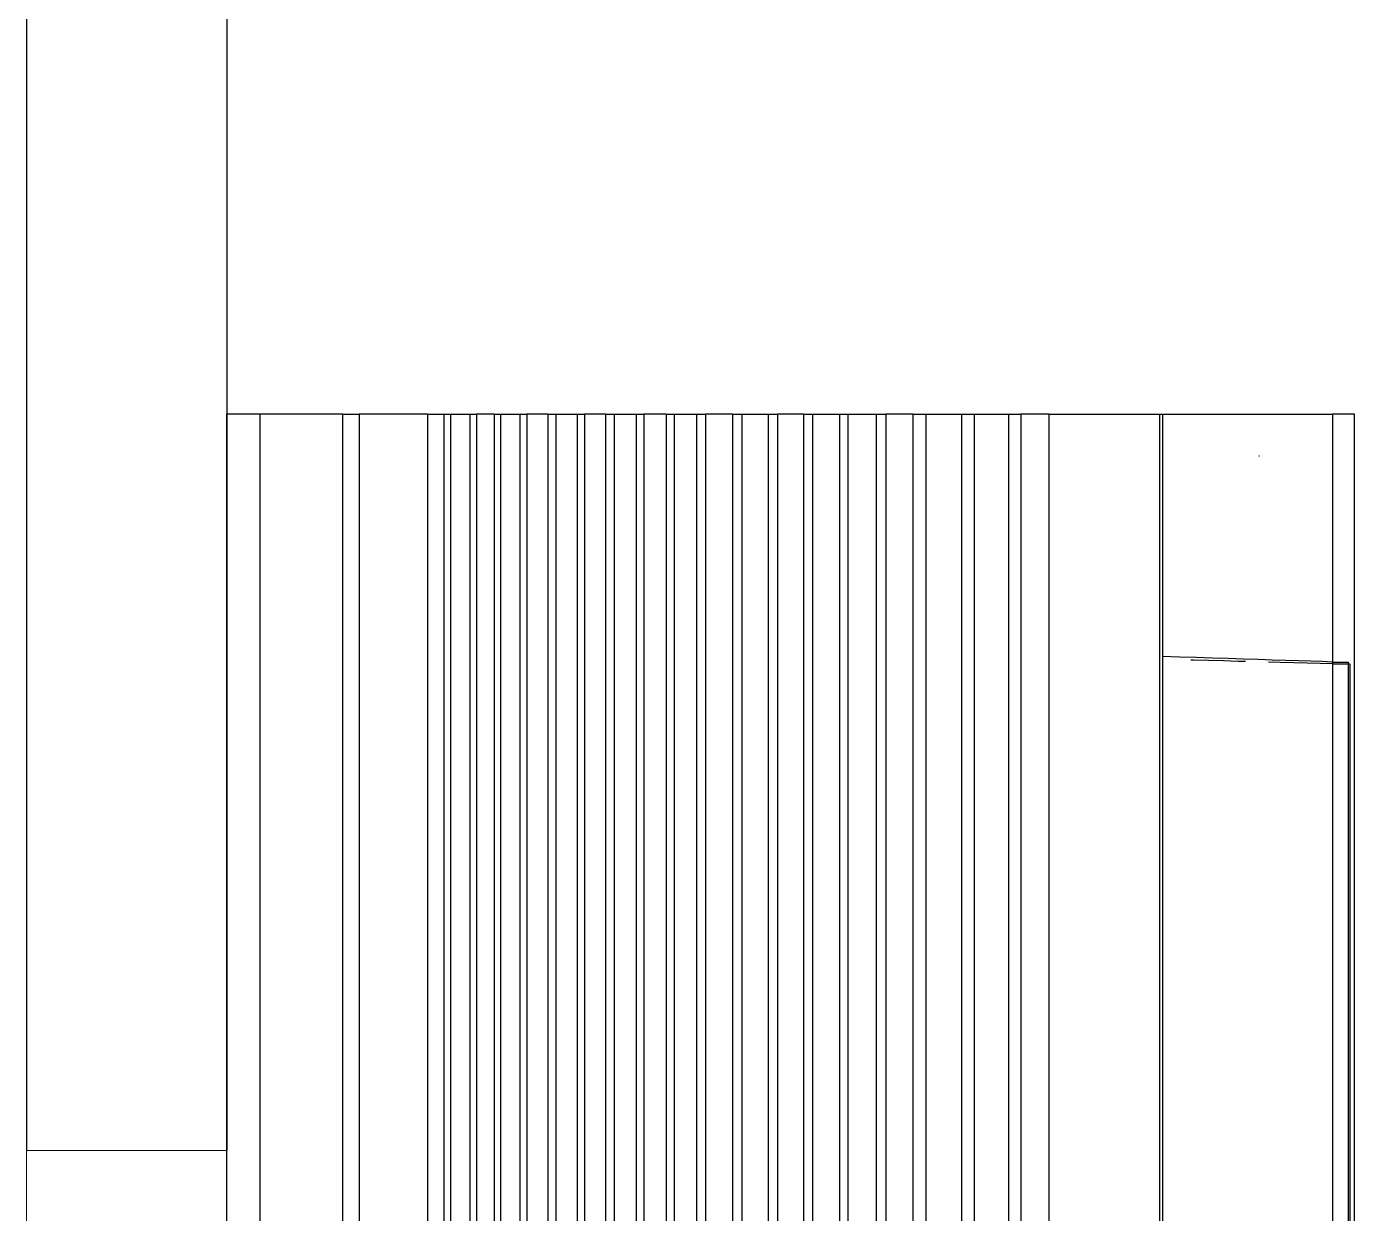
# Model space of a CAD drawing. Header units: inches. Extents: x -86493719 to 430035, y 21644 to 1519532.
# Drawn here: x 49579 to 50309, y 76356 to 77009 of the extents above; entities that cross this region are included whole.
import ezdxf

# ---------------------------------------------------------------- set-up
doc = ezdxf.new("R2010")
doc.units = ezdxf.units.IN
doc.header["$MEASUREMENT"] = 0
doc.layers.add('Edges', color=7, linetype='Continuous')
doc.layers.add('partition', color=8, linetype='Continuous')
doc.layers.add('WIN', color=8, linetype='Continuous', lineweight=18)

# ---------------------------------------------------------------- blocks, each defined once
blk = doc.blocks.new('air con')
at = {"layer": 'Edges'}
for p, q in [((71.402, 41.898), (152.402, 41.898)), ((152.402, 41.095), (152.402, 41.898)), ((71.402, 41.095), (152.402, 41.095)), ((152.402, 39.122), (152.402, 41.095)), ((71.402, 39.122), (152.402, 39.122)), ((152.402, 39.122), (152.402, 38.724)), ((152.402, 38.724), (71.402, 38.724)), ((152.402, 37.092), (152.402, 38.724)), ((152.402, 37.092), (71.402, 37.092)), ((152.402, 37.092), (152.402, 36.701)), ((152.402, 36.701), (71.402, 36.701)), ((152.402, 36.701), (152.402, 36.542)), ((152.402, 36.542), (71.402, 36.542)), ((152.402, 36.542), (152.402, 36.078)), ((152.402, 36.078), (71.402, 36.078)), ((152.402, 36.078), (152.402, 35.914)), ((152.402, 35.914), (71.402, 35.914)), ((152.402, 35.493), (152.402, 35.914)), ((152.402, 35.493), (71.402, 35.493)), ((152.402, 35.34), (71.402, 35.34)), ((152.402, 35.493), (152.402, 35.34)), ((152.402, 35.34), (152.402, 34.877)), ((152.402, 34.877), (71.402, 34.877)), ((152.402, 34.709), (71.402, 34.709)), ((152.402, 34.877), (152.402, 34.709)), ((152.402, 34.207), (152.402, 34.709)), ((152.402, 34.207), (71.402, 34.207)), ((152.402, 34.022), (71.402, 34.022)), ((152.402, 34.207), (152.402, 34.022)), ((152.402, 34.022), (152.402, 33.51)), ((152.402, 33.51), (71.402, 33.51)), ((152.402, 33.51), (152.402, 33.335)), ((152.402, 33.335), (71.402, 33.335)), ((152.402, 32.826), (152.402, 33.335)), ((152.402, 32.826), (71.402, 32.826)), ((152.402, 32.826), (152.402, 32.625)), ((152.402, 32.625), (71.402, 32.625)), ((152.402, 32.625), (152.402, 32.098)), ((152.402, 32.098), (71.402, 32.098)), ((152.402, 31.911), (71.402, 31.911)), ((152.402, 32.098), (152.402, 31.911)), ((152.402, 31.378), (152.402, 31.911)), ((152.402, 31.378), (71.402, 31.378)), ((152.402, 31.189), (71.402, 31.189)), ((152.402, 31.378), (152.402, 31.189)), ((152.402, 31.189), (152.402, 30.654)), ((152.402, 30.654), (71.402, 30.654)), ((152.402, 30.654), (152.402, 30.439)), ((152.402, 30.439), (71.402, 30.439)), ((152.402, 29.791), (152.402, 30.439)), ((152.402, 29.791), (71.402, 29.791)), ((152.402, 29.791), (152.402, 29.562)), ((152.402, 29.562), (71.402, 29.562)), ((152.402, 29.562), (152.402, 28.935)), ((152.402, 28.935), (71.402, 28.935)), ((152.402, 28.935), (152.402, 28.714)), ((152.402, 28.714), (71.402, 28.714)), ((152.402, 28.092), (152.402, 28.714)), ((152.402, 28.092), (71.402, 28.092)), ((152.402, 28.092), (152.402, 27.871)), ((152.402, 27.871), (71.402, 27.871)), ((152.402, 27.871), (152.402, 27.226)), ((152.402, 27.226), (71.402, 27.226)), ((152.402, 27.226), (152.402, 27.024)), ((152.402, 27.024), (71.402, 27.024)), ((152.402, 27.024), (152.402, 26.349)), ((152.402, 26.349), (71.402, 26.349)), ((152.402, 26.117), (71.402, 26.117)), ((152.402, 26.349), (152.402, 26.117)), ((152.402, 25.469), (152.402, 26.117)), ((152.402, 25.469), (71.402, 25.469)), ((152.402, 25.469), (152.402, 25.162)), ((152.402, 25.162), (71.402, 25.162)), ((152.402, 25.162), (152.402, 24.304)), ((152.402, 24.304), (71.402, 24.304)), ((152.402, 24.304), (152.402, 24.002)), ((152.402, 24.002), (71.402, 24.002)), ((152.402, 24.002), (152.402, 23.184)), ((152.402, 23.184), (71.402, 23.184)), ((152.402, 23.184), (152.402, 22.883)), ((152.402, 22.883), (71.402, 22.883)), ((152.402, 22.213), (152.402, 22.883)), ((152.402, 22.213), (71.402, 22.213)), ((152.402, 22.213), (152.402, 19.568)), ((152.402, 19.568), (71.402, 19.568)), ((152.402, 19.493), (71.402, 19.493)), ((146.588, 19.085), (146.601, 19.493)), ((152.402, 19.568), (152.402, 19.493)), ((152.402, 19.493), (152.402, 15.42)), ((146.575, 18.687), (146.588, 19.085)), ((146.514, 18.752), (146.516, 18.813)), ((146.504, 18.391), (146.514, 18.752)), ((146.562, 18.299), (146.575, 18.687)), ((146.494, 18.035), (146.504, 18.391)), ((146.55, 17.923), (146.562, 18.299)), ((146.484, 17.685), (146.494, 18.035)), ((146.538, 17.558), (146.55, 17.923)), ((146.479, 17.503), (146.484, 17.685)), ((146.527, 17.206), (146.538, 17.558)), ((146.516, 16.869), (146.527, 17.206)), ((151.402, 17.184), (151.402, 17.175)), ((146.456, 16.673), (146.464, 16.956)), ((146.505, 16.546), (146.516, 16.869)), ((146.447, 16.349), (146.456, 16.673)), ((146.495, 16.239), (146.505, 16.546)), ((146.438, 16.032), (146.447, 16.349)), ((146.486, 15.948), (146.495, 16.239)), ((146.429, 15.722), (146.438, 16.032)), ((146.477, 15.675), (146.486, 15.948)), ((146.421, 15.42), (146.429, 15.722)), ((146.468, 15.42), (146.477, 15.675)), ((146.421, 15.42), (76.921, 15.42)), ((146.468, 15.42), (146.421, 15.42)), ((146.421, 15.42), (146.421, 15.051)), ((152.402, 15.42), (146.468, 15.42)), ((146.468, 15.42), (146.468, 15.051)), ((152.402, 14.898), (152.402, 15.42)), ((146.421, 15.051), (76.921, 15.051)), ((146.421, 15.012), (76.921, 15.012)), ((146.468, 15.051), (146.421, 15.051)), ((146.421, 15.051), (146.421, 15.012)), ((71.402, 14.898), (152.402, 14.898))]:
    blk.add_line(p, q, dxfattribs=at)
blk = doc.blocks.new('1.5HP AIR CONDITION')
at = {"xscale": 22.95287572191861, "yscale": 22.95287572191861, "zscale": 22.95287572191861}
blk.add_blockref('air con', (-3117.79, -341.95), dxfattribs=at)

msp = doc.modelspace()

# ---------------------------------------------------------------- linework, layer by layer
at = {"layer": 'partition'}
for p, q in [((49579.33, 79728.63), (49579.33, 76391.13)), ((49689.33, 79728.63), (49689.33, 76391.13))]:
    msp.add_line(p, q, dxfattribs=at)
at = {"layer": 'WIN'}
for p, q in [((49579.33, 76341.13), (49579.33, 76391.13)), ((49689.33, 76391.13), (49689.33, 76341.13))]:
    msp.add_line(p, q, dxfattribs=at)
msp.add_lwpolyline([(49689.33, 76391.13), (49579.33, 76391.13)], dxfattribs=at)

# ---------------------------------------------------------------- block references
at = {"rotation": 89.99999999999999}
msp.add_blockref('1.5HP AIR CONDITION', (50309.06, 76415.44), dxfattribs=at)

doc.saveas('drawing.dxf')
